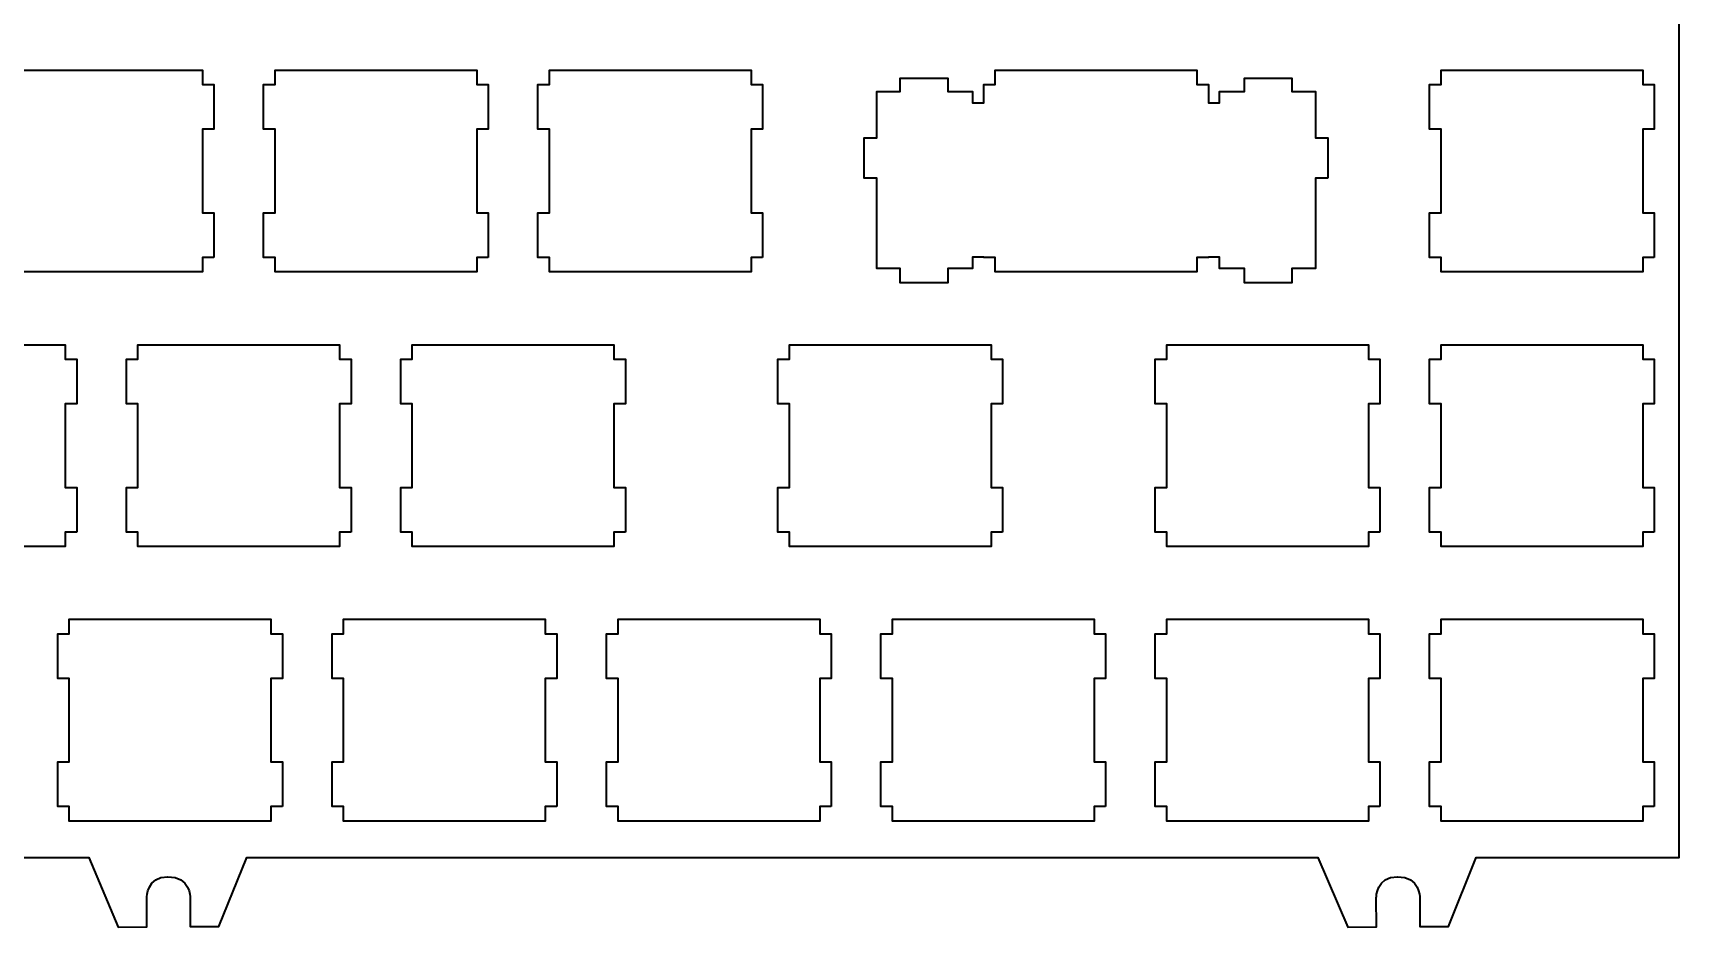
# Model space of a CAD drawing. Header units: inches. Extents: x 14.6 to 45.9, y 4.3 to 9.5.
# Drawn here: x 41.41 to 45.91, y 4.601 to 7.043 of the extents above; entities that cross this region are included whole.
import ezdxf

# ---------------------------------------------------------------- set-up
doc = ezdxf.new("R2010")
doc.units = ezdxf.units.IN
doc.header["$MEASUREMENT"] = 0
doc.layers.add('Layer 1', color=7, linetype='Continuous')

msp = doc.modelspace()

# ---------------------------------------------------------------- linework, layer by layer
at = {"layer": 'Layer 1', "lineweight": 35}
for points, knots in [([(34.4654, 4.7911), (34.4654, 4.7911), (33.9097, 4.7911), (33.9097, 4.7911), (33.9097, 4.7911), (33.9097, 9.2911), (33.9097, 9.2911), (33.9097, 9.2911), (34.4647, 9.2911), (34.4647, 9.2911), (34.4647, 9.2911), (34.5457, 9.4861), (34.5457, 9.4861), (34.5457, 9.4861), (34.6239, 9.4852), (34.6239, 9.4852), (34.6239, 9.4852), (34.6237, 9.4055), (34.6237, 9.4055), (34.6237, 9.4055), (34.6237, 9.3486), (34.6815, 9.3484), (34.7429, 9.3483), (34.7426, 9.4052), (34.7426, 9.4052), (34.7426, 9.4052), (34.7425, 9.4848), (34.7425, 9.4848), (34.7425, 9.4848), (34.8209, 9.4848), (34.8209, 9.4848), (34.8209, 9.4848), (34.8983, 9.2911), (34.8983, 9.2911), (34.8983, 9.2911), (37.8119, 9.2911), (37.8119, 9.2911), (37.8119, 9.2911), (37.8929, 9.4861), (37.8929, 9.4861), (37.8929, 9.4861), (37.9711, 9.4852), (37.9711, 9.4852), (37.9711, 9.4852), (37.9709, 9.4055), (37.9709, 9.4055), (37.9709, 9.4055), (37.9709, 9.3486), (38.0287, 9.3484), (38.0901, 9.3483), (38.0898, 9.4052), (38.0898, 9.4052), (38.0898, 9.4052), (38.0897, 9.4848), (38.0897, 9.4848), (38.0897, 9.4848), (38.1682, 9.4848), (38.1682, 9.4848), (38.1682, 9.4848), (38.2452, 9.2911), (38.2452, 9.2911), (38.2452, 9.2911), (41.562, 9.2911), (41.562, 9.2911), (41.562, 9.2911), (41.6429, 9.4861), (41.6429, 9.4861), (41.6429, 9.4861), (41.7211, 9.4852), (41.7211, 9.4852), (41.7211, 9.4852), (41.7209, 9.4055), (41.7209, 9.4055), (41.7209, 9.4055), (41.7209, 9.3486), (41.7787, 9.3484), (41.8401, 9.3483), (41.8398, 9.4052), (41.8398, 9.4052), (41.8398, 9.4052), (41.8397, 9.4848), (41.8397, 9.4848), (41.8397, 9.4848), (41.9182, 9.4848), (41.9182, 9.4848), (41.9182, 9.4848), (41.995, 9.2911), (41.995, 9.2911), (41.995, 9.2911), (44.923, 9.2911), (44.923, 9.2911), (44.923, 9.2911), (45.004, 9.4861), (45.004, 9.4861), (45.004, 9.4861), (45.0822, 9.4852), (45.0822, 9.4852), (45.0822, 9.4852), (45.082, 9.4055), (45.082, 9.4055), (45.082, 9.4055), (45.082, 9.3486), (45.1398, 9.3484), (45.2012, 9.3483), (45.2009, 9.4052), (45.2009, 9.4052), (45.2009, 9.4052), (45.2008, 9.4848), (45.2008, 9.4848), (45.2008, 9.4848), (45.2793, 9.4848), (45.2793, 9.4848), (45.2793, 9.4848), (45.3568, 9.2911), (45.3568, 9.2911), (45.3568, 9.2911), (45.9097, 9.2911), (45.9097, 9.2911), (45.9097, 9.2911), (45.9097, 4.7911), (45.9097, 4.7911), (45.9097, 4.7911), (45.3551, 4.7911), (45.3551, 4.7911), (45.3551, 4.7911), (45.2793, 4.602), (45.2793, 4.602), (45.2793, 4.602), (45.2008, 4.602), (45.2008, 4.602), (45.2008, 4.602), (45.2009, 4.6816), (45.2009, 4.6816), (45.2009, 4.6816), (45.2012, 4.7386), (45.1398, 4.7384), (45.082, 4.7383), (45.082, 4.6813), (45.082, 4.6813), (45.082, 4.6813), (45.0822, 4.6016), (45.0822, 4.6016), (45.0822, 4.6016), (45.004, 4.6008), (45.004, 4.6008), (45.004, 4.6008), (44.9226, 4.7911), (44.9226, 4.7911), (44.9226, 4.7911), (41.9948, 4.7911), (41.9948, 4.7911), (41.9948, 4.7911), (41.9182, 4.602), (41.9182, 4.602), (41.9182, 4.602), (41.8397, 4.602), (41.8397, 4.602), (41.8397, 4.602), (41.8398, 4.6816), (41.8398, 4.6816), (41.8398, 4.6816), (41.8401, 4.7386), (41.7787, 4.7384), (41.7209, 4.7383), (41.7209, 4.6813), (41.7209, 4.6813), (41.7209, 4.6813), (41.7211, 4.6016), (41.7211, 4.6016), (41.7211, 4.6016), (41.6429, 4.6008), (41.6429, 4.6008), (41.6429, 4.6008), (41.5622, 4.7911), (41.5622, 4.7911), (41.5622, 4.7911), (38.2462, 4.7911), (38.2462, 4.7911), (38.2462, 4.7911), (38.1682, 4.602), (38.1682, 4.602), (38.1682, 4.602), (38.0897, 4.602), (38.0897, 4.602), (38.0897, 4.602), (38.0898, 4.6816), (38.0898, 4.6816), (38.0898, 4.6816), (38.0901, 4.7386), (38.0287, 4.7384), (37.9709, 4.7383), (37.9709, 4.6813), (37.9709, 4.6813), (37.9709, 4.6813), (37.9711, 4.6016), (37.9711, 4.6016), (37.9711, 4.6016), (37.8929, 4.6008), (37.8929, 4.6008), (37.8929, 4.6008), (37.812, 4.7911), (37.812, 4.7911), (37.812, 4.7911), (34.8969, 4.7911), (34.8969, 4.7911), (34.8969, 4.7911), (34.8209, 4.602), (34.8209, 4.602), (34.8209, 4.602), (34.7425, 4.602), (34.7425, 4.602), (34.7425, 4.602), (34.7426, 4.6816), (34.7426, 4.6816), (34.7426, 4.6816), (34.7429, 4.7386), (34.6815, 4.7384), (34.6237, 4.7383), (34.6237, 4.6813), (34.6237, 4.6813), (34.6237, 4.6813), (34.6239, 4.6016), (34.6239, 4.6016), (34.6239, 4.6016), (34.5457, 4.6008), (34.5457, 4.6008), (34.5457, 4.6008), (34.4654, 4.7911), (34.4654, 4.7911)], [0, 0, 0, 0, 0.013158, 0.013158, 0.013158, 0.026316, 0.026316, 0.026316, 0.039474, 0.039474, 0.039474, 0.052632, 0.052632, 0.052632, 0.065789, 0.065789, 0.065789, 0.078947, 0.078947, 0.078947, 0.092105, 0.092105, 0.092105, 0.105263, 0.105263, 0.105263, 0.118421, 0.118421, 0.118421, 0.131579, 0.131579, 0.131579, 0.144737, 0.144737, 0.144737, 0.157895, 0.157895, 0.157895, 0.171053, 0.171053, 0.171053, 0.184211, 0.184211, 0.184211, 0.197368, 0.197368, 0.197368, 0.210526, 0.210526, 0.210526, 0.223684, 0.223684, 0.223684, 0.236842, 0.236842, 0.236842, 0.25, 0.25, 0.25, 0.263158, 0.263158, 0.263158, 0.276316, 0.276316, 0.276316, 0.289474, 0.289474, 0.289474, 0.302632, 0.302632, 0.302632, 0.315789, 0.315789, 0.315789, 0.328947, 0.328947, 0.328947, 0.342105, 0.342105, 0.342105, 0.355263, 0.355263, 0.355263, 0.368421, 0.368421, 0.368421, 0.381579, 0.381579, 0.381579, 0.394737, 0.394737, 0.394737, 0.407895, 0.407895, 0.407895, 0.421053, 0.421053, 0.421053, 0.434211, 0.434211, 0.434211, 0.447368, 0.447368, 0.447368, 0.460526, 0.460526, 0.460526, 0.473684, 0.473684, 0.473684, 0.486842, 0.486842, 0.486842, 0.5, 0.5, 0.5, 0.513158, 0.513158, 0.513158, 0.526316, 0.526316, 0.526316, 0.539474, 0.539474, 0.539474, 0.552632, 0.552632, 0.552632, 0.565789, 0.565789, 0.565789, 0.578947, 0.578947, 0.578947, 0.592105, 0.592105, 0.592105, 0.605263, 0.605263, 0.605263, 0.618421, 0.618421, 0.618421, 0.631579, 0.631579, 0.631579, 0.644737, 0.644737, 0.644737, 0.657895, 0.657895, 0.657895, 0.671053, 0.671053, 0.671053, 0.684211, 0.684211, 0.684211, 0.697368, 0.697368, 0.697368, 0.710526, 0.710526, 0.710526, 0.723684, 0.723684, 0.723684, 0.736842, 0.736842, 0.736842, 0.75, 0.75, 0.75, 0.763158, 0.763158, 0.763158, 0.776316, 0.776316, 0.776316, 0.789474, 0.789474, 0.789474, 0.802632, 0.802632, 0.802632, 0.815789, 0.815789, 0.815789, 0.828947, 0.828947, 0.828947, 0.842105, 0.842105, 0.842105, 0.855263, 0.855263, 0.855263, 0.868421, 0.868421, 0.868421, 0.881579, 0.881579, 0.881579, 0.894737, 0.894737, 0.894737, 0.907895, 0.907895, 0.907895, 0.921053, 0.921053, 0.921053, 0.934211, 0.934211, 0.934211, 0.947368, 0.947368, 0.947368, 0.960526, 0.960526, 0.960526, 0.973684, 0.973684, 0.973684, 0.986842, 0.986842, 0.986842, 1, 1, 1, 1]), ([(41.9043, 6.4298), (41.9043, 6.4298), (41.9043, 6.5519), (41.9043, 6.5519), (41.9043, 6.5519), (41.8729, 6.5519), (41.8729, 6.5519), (41.8729, 6.5519), (41.8729, 6.7802), (41.8729, 6.7802), (41.8729, 6.7802), (41.9043, 6.7802), (41.9043, 6.7802), (41.9043, 6.7802), (41.9043, 6.9022), (41.9043, 6.9022), (41.9043, 6.9022), (41.8729, 6.9022), (41.8729, 6.9022), (41.8729, 6.9022), (41.8729, 6.9416), (41.8729, 6.9416), (41.8729, 6.9416), (41.3216, 6.9416), (41.3216, 6.9416), (41.3216, 6.9416), (41.3216, 6.9022), (41.3216, 6.9022), (41.3216, 6.9022), (41.2901, 6.9022), (41.2901, 6.9022), (41.2901, 6.9022), (41.2901, 6.7802), (41.2901, 6.7802), (41.2901, 6.7802), (41.3216, 6.7802), (41.3216, 6.7802), (41.3216, 6.7802), (41.3216, 6.5519), (41.3216, 6.5519), (41.3216, 6.5519), (41.2901, 6.5519), (41.2901, 6.5519), (41.2901, 6.5519), (41.2901, 6.4298), (41.2901, 6.4298), (41.2901, 6.4298), (41.3216, 6.4298), (41.3216, 6.4298), (41.3216, 6.4298), (41.3216, 6.3904), (41.3216, 6.3904), (41.3216, 6.3904), (41.8729, 6.3904), (41.8729, 6.3904), (41.8729, 6.3904), (41.8729, 6.4298), (41.8729, 6.4298), (41.8729, 6.4298), (41.9043, 6.4298), (41.9043, 6.4298)], [0, 0, 0, 0, 0.05, 0.05, 0.05, 0.1, 0.1, 0.1, 0.15, 0.15, 0.15, 0.2, 0.2, 0.2, 0.25, 0.25, 0.25, 0.3, 0.3, 0.3, 0.35, 0.35, 0.35, 0.4, 0.4, 0.4, 0.45, 0.45, 0.45, 0.5, 0.5, 0.5, 0.55, 0.55, 0.55, 0.6, 0.6, 0.6, 0.65, 0.65, 0.65, 0.7, 0.7, 0.7, 0.75, 0.75, 0.75, 0.8, 0.8, 0.8, 0.85, 0.85, 0.85, 0.9, 0.9, 0.9, 0.95, 0.95, 0.95, 1, 1, 1, 1]), ([(42.6543, 6.4298), (42.6543, 6.4298), (42.6543, 6.5519), (42.6543, 6.5519), (42.6543, 6.5519), (42.6229, 6.5519), (42.6229, 6.5519), (42.6229, 6.5519), (42.6229, 6.7802), (42.6229, 6.7802), (42.6229, 6.7802), (42.6543, 6.7802), (42.6543, 6.7802), (42.6543, 6.7802), (42.6543, 6.9022), (42.6543, 6.9022), (42.6543, 6.9022), (42.6229, 6.9022), (42.6229, 6.9022), (42.6229, 6.9022), (42.6229, 6.9416), (42.6229, 6.9416), (42.6229, 6.9416), (42.0716, 6.9416), (42.0716, 6.9416), (42.0716, 6.9416), (42.0716, 6.9022), (42.0716, 6.9022), (42.0716, 6.9022), (42.0401, 6.9022), (42.0401, 6.9022), (42.0401, 6.9022), (42.0401, 6.7802), (42.0401, 6.7802), (42.0401, 6.7802), (42.0716, 6.7802), (42.0716, 6.7802), (42.0716, 6.7802), (42.0716, 6.5519), (42.0716, 6.5519), (42.0716, 6.5519), (42.0401, 6.5519), (42.0401, 6.5519), (42.0401, 6.5519), (42.0401, 6.4298), (42.0401, 6.4298), (42.0401, 6.4298), (42.0716, 6.4298), (42.0716, 6.4298), (42.0716, 6.4298), (42.0716, 6.3904), (42.0716, 6.3904), (42.0716, 6.3904), (42.6229, 6.3904), (42.6229, 6.3904), (42.6229, 6.3904), (42.6229, 6.4298), (42.6229, 6.4298), (42.6229, 6.4298), (42.6543, 6.4298), (42.6543, 6.4298)], [0, 0, 0, 0, 0.05, 0.05, 0.05, 0.1, 0.1, 0.1, 0.15, 0.15, 0.15, 0.2, 0.2, 0.2, 0.25, 0.25, 0.25, 0.3, 0.3, 0.3, 0.35, 0.35, 0.35, 0.4, 0.4, 0.4, 0.45, 0.45, 0.45, 0.5, 0.5, 0.5, 0.55, 0.55, 0.55, 0.6, 0.6, 0.6, 0.65, 0.65, 0.65, 0.7, 0.7, 0.7, 0.75, 0.75, 0.75, 0.8, 0.8, 0.8, 0.85, 0.85, 0.85, 0.9, 0.9, 0.9, 0.95, 0.95, 0.95, 1, 1, 1, 1]), ([(43.4043, 6.4298), (43.4043, 6.4298), (43.4043, 6.5519), (43.4043, 6.5519), (43.4043, 6.5519), (43.3729, 6.5519), (43.3729, 6.5519), (43.3729, 6.5519), (43.3729, 6.7802), (43.3729, 6.7802), (43.3729, 6.7802), (43.4043, 6.7802), (43.4043, 6.7802), (43.4043, 6.7802), (43.4043, 6.9022), (43.4043, 6.9022), (43.4043, 6.9022), (43.3729, 6.9022), (43.3729, 6.9022), (43.3729, 6.9022), (43.3729, 6.9416), (43.3729, 6.9416), (43.3729, 6.9416), (42.8216, 6.9416), (42.8216, 6.9416), (42.8216, 6.9416), (42.8216, 6.9022), (42.8216, 6.9022), (42.8216, 6.9022), (42.7901, 6.9022), (42.7901, 6.9022), (42.7901, 6.9022), (42.7901, 6.7802), (42.7901, 6.7802), (42.7901, 6.7802), (42.8216, 6.7802), (42.8216, 6.7802), (42.8216, 6.7802), (42.8216, 6.5519), (42.8216, 6.5519), (42.8216, 6.5519), (42.7901, 6.5519), (42.7901, 6.5519), (42.7901, 6.5519), (42.7901, 6.4298), (42.7901, 6.4298), (42.7901, 6.4298), (42.8216, 6.4298), (42.8216, 6.4298), (42.8216, 6.4298), (42.8216, 6.3904), (42.8216, 6.3904), (42.8216, 6.3904), (43.3729, 6.3904), (43.3729, 6.3904), (43.3729, 6.3904), (43.3729, 6.4298), (43.3729, 6.4298), (43.3729, 6.4298), (43.4043, 6.4298), (43.4043, 6.4298)], [0, 0, 0, 0, 0.05, 0.05, 0.05, 0.1, 0.1, 0.1, 0.15, 0.15, 0.15, 0.2, 0.2, 0.2, 0.25, 0.25, 0.25, 0.3, 0.3, 0.3, 0.35, 0.35, 0.35, 0.4, 0.4, 0.4, 0.45, 0.45, 0.45, 0.5, 0.5, 0.5, 0.55, 0.55, 0.55, 0.6, 0.6, 0.6, 0.65, 0.65, 0.65, 0.7, 0.7, 0.7, 0.75, 0.75, 0.75, 0.8, 0.8, 0.8, 0.85, 0.85, 0.85, 0.9, 0.9, 0.9, 0.95, 0.95, 0.95, 1, 1, 1, 1]), ([(44.9498, 6.6463), (44.9498, 6.6463), (44.9498, 6.7566), (44.9498, 6.7566), (44.9498, 6.7566), (44.9154, 6.7566), (44.9154, 6.7566), (44.9154, 6.7566), (44.9154, 6.8837), (44.9154, 6.8837), (44.9154, 6.8837), (44.8515, 6.8837), (44.8515, 6.8837), (44.8515, 6.8837), (44.8515, 6.92), (44.8515, 6.92), (44.8515, 6.92), (44.7215, 6.92), (44.7215, 6.92), (44.7215, 6.92), (44.7215, 6.8837), (44.7215, 6.8837), (44.7215, 6.8837), (44.6536, 6.8837), (44.6536, 6.8837), (44.6536, 6.8837), (44.6536, 6.8522), (44.6536, 6.8522), (44.6536, 6.8522), (44.623, 6.8522), (44.623, 6.8522), (44.623, 6.8522), (44.623, 6.9022), (44.623, 6.9022), (44.623, 6.9022), (44.5916, 6.9022), (44.5916, 6.9022), (44.5916, 6.9022), (44.5916, 6.9416), (44.5916, 6.9416), (44.5916, 6.9416), (44.0404, 6.9416), (44.0404, 6.9416), (44.0404, 6.9416), (44.0404, 6.9022), (44.0404, 6.9022), (44.0404, 6.9022), (44.0088, 6.9022), (44.0088, 6.9022), (44.0088, 6.9022), (44.0088, 6.8522), (44.0088, 6.8522), (44.0088, 6.8522), (43.9784, 6.8522), (43.9784, 6.8522), (43.9784, 6.8522), (43.9784, 6.8837), (43.9784, 6.8837), (43.9784, 6.8837), (43.9105, 6.8837), (43.9105, 6.8837), (43.9105, 6.8837), (43.9105, 6.92), (43.9105, 6.92), (43.9105, 6.92), (43.7805, 6.92), (43.7805, 6.92), (43.7805, 6.92), (43.7805, 6.8837), (43.7805, 6.8837), (43.7805, 6.8837), (43.7166, 6.8837), (43.7166, 6.8837), (43.7166, 6.8837), (43.7166, 6.7566), (43.7166, 6.7566), (43.7166, 6.7566), (43.6822, 6.7566), (43.6822, 6.7566), (43.6822, 6.7566), (43.6822, 6.6463), (43.6822, 6.6463), (43.6822, 6.6463), (43.7166, 6.6463), (43.7166, 6.6463), (43.7166, 6.6463), (43.7166, 6.3995), (43.7166, 6.3995), (43.7166, 6.3995), (43.7805, 6.3995), (43.7805, 6.3995), (43.7805, 6.3995), (43.7805, 6.3609), (43.7805, 6.3609), (43.7805, 6.3609), (43.9105, 6.3609), (43.9105, 6.3609), (43.9105, 6.3609), (43.9105, 6.3995), (43.9105, 6.3995), (43.9105, 6.3995), (43.9784, 6.3995), (43.9784, 6.3995), (43.9784, 6.3995), (43.9784, 6.4309), (43.9784, 6.4309), (43.9784, 6.4309), (44.0088, 6.4309), (44.0088, 6.4309), (44.0088, 6.4309), (44.0088, 6.4298), (44.0088, 6.4298), (44.0088, 6.4298), (44.0404, 6.4298), (44.0404, 6.4298), (44.0404, 6.4298), (44.0404, 6.3904), (44.0404, 6.3904), (44.0404, 6.3904), (44.5916, 6.3904), (44.5916, 6.3904), (44.5916, 6.3904), (44.5916, 6.4298), (44.5916, 6.4298), (44.5916, 6.4298), (44.623, 6.4298), (44.623, 6.4298), (44.623, 6.4298), (44.623, 6.4309), (44.623, 6.4309), (44.623, 6.4309), (44.6536, 6.4309), (44.6536, 6.4309), (44.6536, 6.4309), (44.6536, 6.3995), (44.6536, 6.3995), (44.6536, 6.3995), (44.7215, 6.3995), (44.7215, 6.3995), (44.7215, 6.3995), (44.7215, 6.3609), (44.7215, 6.3609), (44.7215, 6.3609), (44.8515, 6.3609), (44.8515, 6.3609), (44.8515, 6.3609), (44.8515, 6.3995), (44.8515, 6.3995), (44.8515, 6.3995), (44.9154, 6.3995), (44.9154, 6.3995), (44.9154, 6.3995), (44.9154, 6.6463), (44.9154, 6.6463), (44.9154, 6.6463), (44.9498, 6.6463), (44.9498, 6.6463)], [0, 0, 0, 0, 0.019231, 0.019231, 0.019231, 0.038462, 0.038462, 0.038462, 0.057692, 0.057692, 0.057692, 0.076923, 0.076923, 0.076923, 0.096154, 0.096154, 0.096154, 0.115385, 0.115385, 0.115385, 0.134615, 0.134615, 0.134615, 0.153846, 0.153846, 0.153846, 0.173077, 0.173077, 0.173077, 0.192308, 0.192308, 0.192308, 0.211538, 0.211538, 0.211538, 0.230769, 0.230769, 0.230769, 0.25, 0.25, 0.25, 0.269231, 0.269231, 0.269231, 0.288462, 0.288462, 0.288462, 0.307692, 0.307692, 0.307692, 0.326923, 0.326923, 0.326923, 0.346154, 0.346154, 0.346154, 0.365385, 0.365385, 0.365385, 0.384615, 0.384615, 0.384615, 0.403846, 0.403846, 0.403846, 0.423077, 0.423077, 0.423077, 0.442308, 0.442308, 0.442308, 0.461538, 0.461538, 0.461538, 0.480769, 0.480769, 0.480769, 0.5, 0.5, 0.5, 0.519231, 0.519231, 0.519231, 0.538462, 0.538462, 0.538462, 0.557692, 0.557692, 0.557692, 0.576923, 0.576923, 0.576923, 0.596154, 0.596154, 0.596154, 0.615385, 0.615385, 0.615385, 0.634615, 0.634615, 0.634615, 0.653846, 0.653846, 0.653846, 0.673077, 0.673077, 0.673077, 0.692308, 0.692308, 0.692308, 0.711538, 0.711538, 0.711538, 0.730769, 0.730769, 0.730769, 0.75, 0.75, 0.75, 0.769231, 0.769231, 0.769231, 0.788462, 0.788462, 0.788462, 0.807692, 0.807692, 0.807692, 0.826923, 0.826923, 0.826923, 0.846154, 0.846154, 0.846154, 0.865385, 0.865385, 0.865385, 0.884615, 0.884615, 0.884615, 0.903846, 0.903846, 0.903846, 0.923077, 0.923077, 0.923077, 0.942308, 0.942308, 0.942308, 0.961538, 0.961538, 0.961538, 0.980769, 0.980769, 0.980769, 1, 1, 1, 1]), ([(45.8418, 6.4298), (45.8418, 6.4298), (45.8418, 6.5519), (45.8418, 6.5519), (45.8418, 6.5519), (45.8104, 6.5519), (45.8104, 6.5519), (45.8104, 6.5519), (45.8104, 6.7802), (45.8104, 6.7802), (45.8104, 6.7802), (45.8418, 6.7802), (45.8418, 6.7802), (45.8418, 6.7802), (45.8418, 6.9022), (45.8418, 6.9022), (45.8418, 6.9022), (45.8104, 6.9022), (45.8104, 6.9022), (45.8104, 6.9022), (45.8104, 6.9416), (45.8104, 6.9416), (45.8104, 6.9416), (45.2591, 6.9416), (45.2591, 6.9416), (45.2591, 6.9416), (45.2591, 6.9022), (45.2591, 6.9022), (45.2591, 6.9022), (45.2276, 6.9022), (45.2276, 6.9022), (45.2276, 6.9022), (45.2276, 6.7802), (45.2276, 6.7802), (45.2276, 6.7802), (45.2591, 6.7802), (45.2591, 6.7802), (45.2591, 6.7802), (45.2591, 6.5519), (45.2591, 6.5519), (45.2591, 6.5519), (45.2276, 6.5519), (45.2276, 6.5519), (45.2276, 6.5519), (45.2276, 6.4298), (45.2276, 6.4298), (45.2276, 6.4298), (45.2591, 6.4298), (45.2591, 6.4298), (45.2591, 6.4298), (45.2591, 6.3904), (45.2591, 6.3904), (45.2591, 6.3904), (45.8104, 6.3904), (45.8104, 6.3904), (45.8104, 6.3904), (45.8104, 6.4298), (45.8104, 6.4298), (45.8104, 6.4298), (45.8418, 6.4298), (45.8418, 6.4298)], [0, 0, 0, 0, 0.05, 0.05, 0.05, 0.1, 0.1, 0.1, 0.15, 0.15, 0.15, 0.2, 0.2, 0.2, 0.25, 0.25, 0.25, 0.3, 0.3, 0.3, 0.35, 0.35, 0.35, 0.4, 0.4, 0.4, 0.45, 0.45, 0.45, 0.5, 0.5, 0.5, 0.55, 0.55, 0.55, 0.6, 0.6, 0.6, 0.65, 0.65, 0.65, 0.7, 0.7, 0.7, 0.75, 0.75, 0.75, 0.8, 0.8, 0.8, 0.85, 0.85, 0.85, 0.9, 0.9, 0.9, 0.95, 0.95, 0.95, 1, 1, 1, 1]), ([(41.5293, 5.6798), (41.5293, 5.6798), (41.5293, 5.8019), (41.5293, 5.8019), (41.5293, 5.8019), (41.4979, 5.8019), (41.4979, 5.8019), (41.4979, 5.8019), (41.4979, 6.0302), (41.4979, 6.0302), (41.4979, 6.0302), (41.5293, 6.0302), (41.5293, 6.0302), (41.5293, 6.0302), (41.5293, 6.1522), (41.5293, 6.1522), (41.5293, 6.1522), (41.4979, 6.1522), (41.4979, 6.1522), (41.4979, 6.1522), (41.4979, 6.1916), (41.4979, 6.1916), (41.4979, 6.1916), (40.9466, 6.1916), (40.9466, 6.1916), (40.9466, 6.1916), (40.9466, 6.1522), (40.9466, 6.1522), (40.9466, 6.1522), (40.9151, 6.1522), (40.9151, 6.1522), (40.9151, 6.1522), (40.9151, 6.0302), (40.9151, 6.0302), (40.9151, 6.0302), (40.9466, 6.0302), (40.9466, 6.0302), (40.9466, 6.0302), (40.9466, 5.8019), (40.9466, 5.8019), (40.9466, 5.8019), (40.9151, 5.8019), (40.9151, 5.8019), (40.9151, 5.8019), (40.9151, 5.6798), (40.9151, 5.6798), (40.9151, 5.6798), (40.9466, 5.6798), (40.9466, 5.6798), (40.9466, 5.6798), (40.9466, 5.6404), (40.9466, 5.6404), (40.9466, 5.6404), (41.4979, 5.6404), (41.4979, 5.6404), (41.4979, 5.6404), (41.4979, 5.6798), (41.4979, 5.6798), (41.4979, 5.6798), (41.5293, 5.6798), (41.5293, 5.6798)], [0, 0, 0, 0, 0.05, 0.05, 0.05, 0.1, 0.1, 0.1, 0.15, 0.15, 0.15, 0.2, 0.2, 0.2, 0.25, 0.25, 0.25, 0.3, 0.3, 0.3, 0.35, 0.35, 0.35, 0.4, 0.4, 0.4, 0.45, 0.45, 0.45, 0.5, 0.5, 0.5, 0.55, 0.55, 0.55, 0.6, 0.6, 0.6, 0.65, 0.65, 0.65, 0.7, 0.7, 0.7, 0.75, 0.75, 0.75, 0.8, 0.8, 0.8, 0.85, 0.85, 0.85, 0.9, 0.9, 0.9, 0.95, 0.95, 0.95, 1, 1, 1, 1]), ([(42.2793, 5.6798), (42.2793, 5.6798), (42.2793, 5.8019), (42.2793, 5.8019), (42.2793, 5.8019), (42.2479, 5.8019), (42.2479, 5.8019), (42.2479, 5.8019), (42.2479, 6.0302), (42.2479, 6.0302), (42.2479, 6.0302), (42.2793, 6.0302), (42.2793, 6.0302), (42.2793, 6.0302), (42.2793, 6.1522), (42.2793, 6.1522), (42.2793, 6.1522), (42.2479, 6.1522), (42.2479, 6.1522), (42.2479, 6.1522), (42.2479, 6.1916), (42.2479, 6.1916), (42.2479, 6.1916), (41.6966, 6.1916), (41.6966, 6.1916), (41.6966, 6.1916), (41.6966, 6.1522), (41.6966, 6.1522), (41.6966, 6.1522), (41.6651, 6.1522), (41.6651, 6.1522), (41.6651, 6.1522), (41.6651, 6.0302), (41.6651, 6.0302), (41.6651, 6.0302), (41.6966, 6.0302), (41.6966, 6.0302), (41.6966, 6.0302), (41.6966, 5.8019), (41.6966, 5.8019), (41.6966, 5.8019), (41.6651, 5.8019), (41.6651, 5.8019), (41.6651, 5.8019), (41.6651, 5.6798), (41.6651, 5.6798), (41.6651, 5.6798), (41.6966, 5.6798), (41.6966, 5.6798), (41.6966, 5.6798), (41.6966, 5.6404), (41.6966, 5.6404), (41.6966, 5.6404), (42.2479, 5.6404), (42.2479, 5.6404), (42.2479, 5.6404), (42.2479, 5.6798), (42.2479, 5.6798), (42.2479, 5.6798), (42.2793, 5.6798), (42.2793, 5.6798)], [0, 0, 0, 0, 0.05, 0.05, 0.05, 0.1, 0.1, 0.1, 0.15, 0.15, 0.15, 0.2, 0.2, 0.2, 0.25, 0.25, 0.25, 0.3, 0.3, 0.3, 0.35, 0.35, 0.35, 0.4, 0.4, 0.4, 0.45, 0.45, 0.45, 0.5, 0.5, 0.5, 0.55, 0.55, 0.55, 0.6, 0.6, 0.6, 0.65, 0.65, 0.65, 0.7, 0.7, 0.7, 0.75, 0.75, 0.75, 0.8, 0.8, 0.8, 0.85, 0.85, 0.85, 0.9, 0.9, 0.9, 0.95, 0.95, 0.95, 1, 1, 1, 1]), ([(43.0293, 5.6798), (43.0293, 5.6798), (43.0293, 5.8019), (43.0293, 5.8019), (43.0293, 5.8019), (42.9979, 5.8019), (42.9979, 5.8019), (42.9979, 5.8019), (42.9979, 6.0302), (42.9979, 6.0302), (42.9979, 6.0302), (43.0293, 6.0302), (43.0293, 6.0302), (43.0293, 6.0302), (43.0293, 6.1522), (43.0293, 6.1522), (43.0293, 6.1522), (42.9979, 6.1522), (42.9979, 6.1522), (42.9979, 6.1522), (42.9979, 6.1916), (42.9979, 6.1916), (42.9979, 6.1916), (42.4466, 6.1916), (42.4466, 6.1916), (42.4466, 6.1916), (42.4466, 6.1522), (42.4466, 6.1522), (42.4466, 6.1522), (42.4151, 6.1522), (42.4151, 6.1522), (42.4151, 6.1522), (42.4151, 6.0302), (42.4151, 6.0302), (42.4151, 6.0302), (42.4466, 6.0302), (42.4466, 6.0302), (42.4466, 6.0302), (42.4466, 5.8019), (42.4466, 5.8019), (42.4466, 5.8019), (42.4151, 5.8019), (42.4151, 5.8019), (42.4151, 5.8019), (42.4151, 5.6798), (42.4151, 5.6798), (42.4151, 5.6798), (42.4466, 5.6798), (42.4466, 5.6798), (42.4466, 5.6798), (42.4466, 5.6404), (42.4466, 5.6404), (42.4466, 5.6404), (42.9979, 5.6404), (42.9979, 5.6404), (42.9979, 5.6404), (42.9979, 5.6798), (42.9979, 5.6798), (42.9979, 5.6798), (43.0293, 5.6798), (43.0293, 5.6798)], [0, 0, 0, 0, 0.05, 0.05, 0.05, 0.1, 0.1, 0.1, 0.15, 0.15, 0.15, 0.2, 0.2, 0.2, 0.25, 0.25, 0.25, 0.3, 0.3, 0.3, 0.35, 0.35, 0.35, 0.4, 0.4, 0.4, 0.45, 0.45, 0.45, 0.5, 0.5, 0.5, 0.55, 0.55, 0.55, 0.6, 0.6, 0.6, 0.65, 0.65, 0.65, 0.7, 0.7, 0.7, 0.75, 0.75, 0.75, 0.8, 0.8, 0.8, 0.85, 0.85, 0.85, 0.9, 0.9, 0.9, 0.95, 0.95, 0.95, 1, 1, 1, 1]), ([(44.0605, 5.6798), (44.0605, 5.6798), (44.0605, 5.8019), (44.0605, 5.8019), (44.0605, 5.8019), (44.0291, 5.8019), (44.0291, 5.8019), (44.0291, 5.8019), (44.0291, 6.0302), (44.0291, 6.0302), (44.0291, 6.0302), (44.0605, 6.0302), (44.0605, 6.0302), (44.0605, 6.0302), (44.0605, 6.1522), (44.0605, 6.1522), (44.0605, 6.1522), (44.0291, 6.1522), (44.0291, 6.1522), (44.0291, 6.1522), (44.0291, 6.1916), (44.0291, 6.1916), (44.0291, 6.1916), (43.4779, 6.1916), (43.4779, 6.1916), (43.4779, 6.1916), (43.4779, 6.1522), (43.4779, 6.1522), (43.4779, 6.1522), (43.4463, 6.1522), (43.4463, 6.1522), (43.4463, 6.1522), (43.4463, 6.0302), (43.4463, 6.0302), (43.4463, 6.0302), (43.4779, 6.0302), (43.4779, 6.0302), (43.4779, 6.0302), (43.4779, 5.8019), (43.4779, 5.8019), (43.4779, 5.8019), (43.4463, 5.8019), (43.4463, 5.8019), (43.4463, 5.8019), (43.4463, 5.6798), (43.4463, 5.6798), (43.4463, 5.6798), (43.4779, 5.6798), (43.4779, 5.6798), (43.4779, 5.6798), (43.4779, 5.6404), (43.4779, 5.6404), (43.4779, 5.6404), (44.0291, 5.6404), (44.0291, 5.6404), (44.0291, 5.6404), (44.0291, 5.6798), (44.0291, 5.6798), (44.0291, 5.6798), (44.0605, 5.6798), (44.0605, 5.6798)], [0, 0, 0, 0, 0.05, 0.05, 0.05, 0.1, 0.1, 0.1, 0.15, 0.15, 0.15, 0.2, 0.2, 0.2, 0.25, 0.25, 0.25, 0.3, 0.3, 0.3, 0.35, 0.35, 0.35, 0.4, 0.4, 0.4, 0.45, 0.45, 0.45, 0.5, 0.5, 0.5, 0.55, 0.55, 0.55, 0.6, 0.6, 0.6, 0.65, 0.65, 0.65, 0.7, 0.7, 0.7, 0.75, 0.75, 0.75, 0.8, 0.8, 0.8, 0.85, 0.85, 0.85, 0.9, 0.9, 0.9, 0.95, 0.95, 0.95, 1, 1, 1, 1]), ([(45.0918, 5.6798), (45.0918, 5.6798), (45.0918, 5.8019), (45.0918, 5.8019), (45.0918, 5.8019), (45.0604, 5.8019), (45.0604, 5.8019), (45.0604, 5.8019), (45.0604, 6.0302), (45.0604, 6.0302), (45.0604, 6.0302), (45.0918, 6.0302), (45.0918, 6.0302), (45.0918, 6.0302), (45.0918, 6.1522), (45.0918, 6.1522), (45.0918, 6.1522), (45.0604, 6.1522), (45.0604, 6.1522), (45.0604, 6.1522), (45.0604, 6.1916), (45.0604, 6.1916), (45.0604, 6.1916), (44.5091, 6.1916), (44.5091, 6.1916), (44.5091, 6.1916), (44.5091, 6.1522), (44.5091, 6.1522), (44.5091, 6.1522), (44.4776, 6.1522), (44.4776, 6.1522), (44.4776, 6.1522), (44.4776, 6.0302), (44.4776, 6.0302), (44.4776, 6.0302), (44.5091, 6.0302), (44.5091, 6.0302), (44.5091, 6.0302), (44.5091, 5.8019), (44.5091, 5.8019), (44.5091, 5.8019), (44.4776, 5.8019), (44.4776, 5.8019), (44.4776, 5.8019), (44.4776, 5.6798), (44.4776, 5.6798), (44.4776, 5.6798), (44.5091, 5.6798), (44.5091, 5.6798), (44.5091, 5.6798), (44.5091, 5.6404), (44.5091, 5.6404), (44.5091, 5.6404), (45.0604, 5.6404), (45.0604, 5.6404), (45.0604, 5.6404), (45.0604, 5.6798), (45.0604, 5.6798), (45.0604, 5.6798), (45.0918, 5.6798), (45.0918, 5.6798)], [0, 0, 0, 0, 0.05, 0.05, 0.05, 0.1, 0.1, 0.1, 0.15, 0.15, 0.15, 0.2, 0.2, 0.2, 0.25, 0.25, 0.25, 0.3, 0.3, 0.3, 0.35, 0.35, 0.35, 0.4, 0.4, 0.4, 0.45, 0.45, 0.45, 0.5, 0.5, 0.5, 0.55, 0.55, 0.55, 0.6, 0.6, 0.6, 0.65, 0.65, 0.65, 0.7, 0.7, 0.7, 0.75, 0.75, 0.75, 0.8, 0.8, 0.8, 0.85, 0.85, 0.85, 0.9, 0.9, 0.9, 0.95, 0.95, 0.95, 1, 1, 1, 1]), ([(45.8418, 5.6798), (45.8418, 5.6798), (45.8418, 5.8019), (45.8418, 5.8019), (45.8418, 5.8019), (45.8104, 5.8019), (45.8104, 5.8019), (45.8104, 5.8019), (45.8104, 6.0302), (45.8104, 6.0302), (45.8104, 6.0302), (45.8418, 6.0302), (45.8418, 6.0302), (45.8418, 6.0302), (45.8418, 6.1522), (45.8418, 6.1522), (45.8418, 6.1522), (45.8104, 6.1522), (45.8104, 6.1522), (45.8104, 6.1522), (45.8104, 6.1916), (45.8104, 6.1916), (45.8104, 6.1916), (45.2591, 6.1916), (45.2591, 6.1916), (45.2591, 6.1916), (45.2591, 6.1522), (45.2591, 6.1522), (45.2591, 6.1522), (45.2276, 6.1522), (45.2276, 6.1522), (45.2276, 6.1522), (45.2276, 6.0302), (45.2276, 6.0302), (45.2276, 6.0302), (45.2591, 6.0302), (45.2591, 6.0302), (45.2591, 6.0302), (45.2591, 5.8019), (45.2591, 5.8019), (45.2591, 5.8019), (45.2276, 5.8019), (45.2276, 5.8019), (45.2276, 5.8019), (45.2276, 5.6798), (45.2276, 5.6798), (45.2276, 5.6798), (45.2591, 5.6798), (45.2591, 5.6798), (45.2591, 5.6798), (45.2591, 5.6404), (45.2591, 5.6404), (45.2591, 5.6404), (45.8104, 5.6404), (45.8104, 5.6404), (45.8104, 5.6404), (45.8104, 5.6798), (45.8104, 5.6798), (45.8104, 5.6798), (45.8418, 5.6798), (45.8418, 5.6798)], [0, 0, 0, 0, 0.05, 0.05, 0.05, 0.1, 0.1, 0.1, 0.15, 0.15, 0.15, 0.2, 0.2, 0.2, 0.25, 0.25, 0.25, 0.3, 0.3, 0.3, 0.35, 0.35, 0.35, 0.4, 0.4, 0.4, 0.45, 0.45, 0.45, 0.5, 0.5, 0.5, 0.55, 0.55, 0.55, 0.6, 0.6, 0.6, 0.65, 0.65, 0.65, 0.7, 0.7, 0.7, 0.75, 0.75, 0.75, 0.8, 0.8, 0.8, 0.85, 0.85, 0.85, 0.9, 0.9, 0.9, 0.95, 0.95, 0.95, 1, 1, 1, 1]), ([(42.0918, 4.9298), (42.0918, 4.9298), (42.0918, 5.0519), (42.0918, 5.0519), (42.0918, 5.0519), (42.0604, 5.0519), (42.0604, 5.0519), (42.0604, 5.0519), (42.0604, 5.2802), (42.0604, 5.2802), (42.0604, 5.2802), (42.0918, 5.2802), (42.0918, 5.2802), (42.0918, 5.2802), (42.0918, 5.4022), (42.0918, 5.4022), (42.0918, 5.4022), (42.0604, 5.4022), (42.0604, 5.4022), (42.0604, 5.4022), (42.0604, 5.4416), (42.0604, 5.4416), (42.0604, 5.4416), (41.5091, 5.4416), (41.5091, 5.4416), (41.5091, 5.4416), (41.5091, 5.4022), (41.5091, 5.4022), (41.5091, 5.4022), (41.4776, 5.4022), (41.4776, 5.4022), (41.4776, 5.4022), (41.4776, 5.2802), (41.4776, 5.2802), (41.4776, 5.2802), (41.5091, 5.2802), (41.5091, 5.2802), (41.5091, 5.2802), (41.5091, 5.0519), (41.5091, 5.0519), (41.5091, 5.0519), (41.4776, 5.0519), (41.4776, 5.0519), (41.4776, 5.0519), (41.4776, 4.9298), (41.4776, 4.9298), (41.4776, 4.9298), (41.5091, 4.9298), (41.5091, 4.9298), (41.5091, 4.9298), (41.5091, 4.8904), (41.5091, 4.8904), (41.5091, 4.8904), (42.0604, 4.8904), (42.0604, 4.8904), (42.0604, 4.8904), (42.0604, 4.9298), (42.0604, 4.9298), (42.0604, 4.9298), (42.0918, 4.9298), (42.0918, 4.9298)], [0, 0, 0, 0, 0.05, 0.05, 0.05, 0.1, 0.1, 0.1, 0.15, 0.15, 0.15, 0.2, 0.2, 0.2, 0.25, 0.25, 0.25, 0.3, 0.3, 0.3, 0.35, 0.35, 0.35, 0.4, 0.4, 0.4, 0.45, 0.45, 0.45, 0.5, 0.5, 0.5, 0.55, 0.55, 0.55, 0.6, 0.6, 0.6, 0.65, 0.65, 0.65, 0.7, 0.7, 0.7, 0.75, 0.75, 0.75, 0.8, 0.8, 0.8, 0.85, 0.85, 0.85, 0.9, 0.9, 0.9, 0.95, 0.95, 0.95, 1, 1, 1, 1]), ([(42.8418, 4.9298), (42.8418, 4.9298), (42.8418, 5.0519), (42.8418, 5.0519), (42.8418, 5.0519), (42.8104, 5.0519), (42.8104, 5.0519), (42.8104, 5.0519), (42.8104, 5.2802), (42.8104, 5.2802), (42.8104, 5.2802), (42.8418, 5.2802), (42.8418, 5.2802), (42.8418, 5.2802), (42.8418, 5.4022), (42.8418, 5.4022), (42.8418, 5.4022), (42.8104, 5.4022), (42.8104, 5.4022), (42.8104, 5.4022), (42.8104, 5.4416), (42.8104, 5.4416), (42.8104, 5.4416), (42.2591, 5.4416), (42.2591, 5.4416), (42.2591, 5.4416), (42.2591, 5.4022), (42.2591, 5.4022), (42.2591, 5.4022), (42.2276, 5.4022), (42.2276, 5.4022), (42.2276, 5.4022), (42.2276, 5.2802), (42.2276, 5.2802), (42.2276, 5.2802), (42.2591, 5.2802), (42.2591, 5.2802), (42.2591, 5.2802), (42.2591, 5.0519), (42.2591, 5.0519), (42.2591, 5.0519), (42.2276, 5.0519), (42.2276, 5.0519), (42.2276, 5.0519), (42.2276, 4.9298), (42.2276, 4.9298), (42.2276, 4.9298), (42.2591, 4.9298), (42.2591, 4.9298), (42.2591, 4.9298), (42.2591, 4.8904), (42.2591, 4.8904), (42.2591, 4.8904), (42.8104, 4.8904), (42.8104, 4.8904), (42.8104, 4.8904), (42.8104, 4.9298), (42.8104, 4.9298), (42.8104, 4.9298), (42.8418, 4.9298), (42.8418, 4.9298)], [0, 0, 0, 0, 0.05, 0.05, 0.05, 0.1, 0.1, 0.1, 0.15, 0.15, 0.15, 0.2, 0.2, 0.2, 0.25, 0.25, 0.25, 0.3, 0.3, 0.3, 0.35, 0.35, 0.35, 0.4, 0.4, 0.4, 0.45, 0.45, 0.45, 0.5, 0.5, 0.5, 0.55, 0.55, 0.55, 0.6, 0.6, 0.6, 0.65, 0.65, 0.65, 0.7, 0.7, 0.7, 0.75, 0.75, 0.75, 0.8, 0.8, 0.8, 0.85, 0.85, 0.85, 0.9, 0.9, 0.9, 0.95, 0.95, 0.95, 1, 1, 1, 1]), ([(43.5918, 4.9298), (43.5918, 4.9298), (43.5918, 5.0519), (43.5918, 5.0519), (43.5918, 5.0519), (43.5604, 5.0519), (43.5604, 5.0519), (43.5604, 5.0519), (43.5604, 5.2802), (43.5604, 5.2802), (43.5604, 5.2802), (43.5918, 5.2802), (43.5918, 5.2802), (43.5918, 5.2802), (43.5918, 5.4022), (43.5918, 5.4022), (43.5918, 5.4022), (43.5604, 5.4022), (43.5604, 5.4022), (43.5604, 5.4022), (43.5604, 5.4416), (43.5604, 5.4416), (43.5604, 5.4416), (43.0091, 5.4416), (43.0091, 5.4416), (43.0091, 5.4416), (43.0091, 5.4022), (43.0091, 5.4022), (43.0091, 5.4022), (42.9776, 5.4022), (42.9776, 5.4022), (42.9776, 5.4022), (42.9776, 5.2802), (42.9776, 5.2802), (42.9776, 5.2802), (43.0091, 5.2802), (43.0091, 5.2802), (43.0091, 5.2802), (43.0091, 5.0519), (43.0091, 5.0519), (43.0091, 5.0519), (42.9776, 5.0519), (42.9776, 5.0519), (42.9776, 5.0519), (42.9776, 4.9298), (42.9776, 4.9298), (42.9776, 4.9298), (43.0091, 4.9298), (43.0091, 4.9298), (43.0091, 4.9298), (43.0091, 4.8904), (43.0091, 4.8904), (43.0091, 4.8904), (43.5604, 4.8904), (43.5604, 4.8904), (43.5604, 4.8904), (43.5604, 4.9298), (43.5604, 4.9298), (43.5604, 4.9298), (43.5918, 4.9298), (43.5918, 4.9298)], [0, 0, 0, 0, 0.05, 0.05, 0.05, 0.1, 0.1, 0.1, 0.15, 0.15, 0.15, 0.2, 0.2, 0.2, 0.25, 0.25, 0.25, 0.3, 0.3, 0.3, 0.35, 0.35, 0.35, 0.4, 0.4, 0.4, 0.45, 0.45, 0.45, 0.5, 0.5, 0.5, 0.55, 0.55, 0.55, 0.6, 0.6, 0.6, 0.65, 0.65, 0.65, 0.7, 0.7, 0.7, 0.75, 0.75, 0.75, 0.8, 0.8, 0.8, 0.85, 0.85, 0.85, 0.9, 0.9, 0.9, 0.95, 0.95, 0.95, 1, 1, 1, 1]), ([(44.3418, 4.9298), (44.3418, 4.9298), (44.3418, 5.0519), (44.3418, 5.0519), (44.3418, 5.0519), (44.3104, 5.0519), (44.3104, 5.0519), (44.3104, 5.0519), (44.3104, 5.2802), (44.3104, 5.2802), (44.3104, 5.2802), (44.3418, 5.2802), (44.3418, 5.2802), (44.3418, 5.2802), (44.3418, 5.4022), (44.3418, 5.4022), (44.3418, 5.4022), (44.3104, 5.4022), (44.3104, 5.4022), (44.3104, 5.4022), (44.3104, 5.4416), (44.3104, 5.4416), (44.3104, 5.4416), (43.7591, 5.4416), (43.7591, 5.4416), (43.7591, 5.4416), (43.7591, 5.4022), (43.7591, 5.4022), (43.7591, 5.4022), (43.7276, 5.4022), (43.7276, 5.4022), (43.7276, 5.4022), (43.7276, 5.2802), (43.7276, 5.2802), (43.7276, 5.2802), (43.7591, 5.2802), (43.7591, 5.2802), (43.7591, 5.2802), (43.7591, 5.0519), (43.7591, 5.0519), (43.7591, 5.0519), (43.7276, 5.0519), (43.7276, 5.0519), (43.7276, 5.0519), (43.7276, 4.9298), (43.7276, 4.9298), (43.7276, 4.9298), (43.7591, 4.9298), (43.7591, 4.9298), (43.7591, 4.9298), (43.7591, 4.8904), (43.7591, 4.8904), (43.7591, 4.8904), (44.3104, 4.8904), (44.3104, 4.8904), (44.3104, 4.8904), (44.3104, 4.9298), (44.3104, 4.9298), (44.3104, 4.9298), (44.3418, 4.9298), (44.3418, 4.9298)], [0, 0, 0, 0, 0.05, 0.05, 0.05, 0.1, 0.1, 0.1, 0.15, 0.15, 0.15, 0.2, 0.2, 0.2, 0.25, 0.25, 0.25, 0.3, 0.3, 0.3, 0.35, 0.35, 0.35, 0.4, 0.4, 0.4, 0.45, 0.45, 0.45, 0.5, 0.5, 0.5, 0.55, 0.55, 0.55, 0.6, 0.6, 0.6, 0.65, 0.65, 0.65, 0.7, 0.7, 0.7, 0.75, 0.75, 0.75, 0.8, 0.8, 0.8, 0.85, 0.85, 0.85, 0.9, 0.9, 0.9, 0.95, 0.95, 0.95, 1, 1, 1, 1]), ([(45.0918, 4.9298), (45.0918, 4.9298), (45.0918, 5.0519), (45.0918, 5.0519), (45.0918, 5.0519), (45.0604, 5.0519), (45.0604, 5.0519), (45.0604, 5.0519), (45.0604, 5.2802), (45.0604, 5.2802), (45.0604, 5.2802), (45.0918, 5.2802), (45.0918, 5.2802), (45.0918, 5.2802), (45.0918, 5.4022), (45.0918, 5.4022), (45.0918, 5.4022), (45.0604, 5.4022), (45.0604, 5.4022), (45.0604, 5.4022), (45.0604, 5.4416), (45.0604, 5.4416), (45.0604, 5.4416), (44.5091, 5.4416), (44.5091, 5.4416), (44.5091, 5.4416), (44.5091, 5.4022), (44.5091, 5.4022), (44.5091, 5.4022), (44.4776, 5.4022), (44.4776, 5.4022), (44.4776, 5.4022), (44.4776, 5.2802), (44.4776, 5.2802), (44.4776, 5.2802), (44.5091, 5.2802), (44.5091, 5.2802), (44.5091, 5.2802), (44.5091, 5.0519), (44.5091, 5.0519), (44.5091, 5.0519), (44.4776, 5.0519), (44.4776, 5.0519), (44.4776, 5.0519), (44.4776, 4.9298), (44.4776, 4.9298), (44.4776, 4.9298), (44.5091, 4.9298), (44.5091, 4.9298), (44.5091, 4.9298), (44.5091, 4.8904), (44.5091, 4.8904), (44.5091, 4.8904), (45.0604, 4.8904), (45.0604, 4.8904), (45.0604, 4.8904), (45.0604, 4.9298), (45.0604, 4.9298), (45.0604, 4.9298), (45.0918, 4.9298), (45.0918, 4.9298)], [0, 0, 0, 0, 0.05, 0.05, 0.05, 0.1, 0.1, 0.1, 0.15, 0.15, 0.15, 0.2, 0.2, 0.2, 0.25, 0.25, 0.25, 0.3, 0.3, 0.3, 0.35, 0.35, 0.35, 0.4, 0.4, 0.4, 0.45, 0.45, 0.45, 0.5, 0.5, 0.5, 0.55, 0.55, 0.55, 0.6, 0.6, 0.6, 0.65, 0.65, 0.65, 0.7, 0.7, 0.7, 0.75, 0.75, 0.75, 0.8, 0.8, 0.8, 0.85, 0.85, 0.85, 0.9, 0.9, 0.9, 0.95, 0.95, 0.95, 1, 1, 1, 1]), ([(45.8418, 4.9298), (45.8418, 4.9298), (45.8418, 5.0519), (45.8418, 5.0519), (45.8418, 5.0519), (45.8104, 5.0519), (45.8104, 5.0519), (45.8104, 5.0519), (45.8104, 5.2802), (45.8104, 5.2802), (45.8104, 5.2802), (45.8418, 5.2802), (45.8418, 5.2802), (45.8418, 5.2802), (45.8418, 5.4022), (45.8418, 5.4022), (45.8418, 5.4022), (45.8104, 5.4022), (45.8104, 5.4022), (45.8104, 5.4022), (45.8104, 5.4416), (45.8104, 5.4416), (45.8104, 5.4416), (45.2591, 5.4416), (45.2591, 5.4416), (45.2591, 5.4416), (45.2591, 5.4022), (45.2591, 5.4022), (45.2591, 5.4022), (45.2276, 5.4022), (45.2276, 5.4022), (45.2276, 5.4022), (45.2276, 5.2802), (45.2276, 5.2802), (45.2276, 5.2802), (45.2591, 5.2802), (45.2591, 5.2802), (45.2591, 5.2802), (45.2591, 5.0519), (45.2591, 5.0519), (45.2591, 5.0519), (45.2276, 5.0519), (45.2276, 5.0519), (45.2276, 5.0519), (45.2276, 4.9298), (45.2276, 4.9298), (45.2276, 4.9298), (45.2591, 4.9298), (45.2591, 4.9298), (45.2591, 4.9298), (45.2591, 4.8904), (45.2591, 4.8904), (45.2591, 4.8904), (45.8104, 4.8904), (45.8104, 4.8904), (45.8104, 4.8904), (45.8104, 4.9298), (45.8104, 4.9298), (45.8104, 4.9298), (45.8418, 4.9298), (45.8418, 4.9298)], [0, 0, 0, 0, 0.05, 0.05, 0.05, 0.1, 0.1, 0.1, 0.15, 0.15, 0.15, 0.2, 0.2, 0.2, 0.25, 0.25, 0.25, 0.3, 0.3, 0.3, 0.35, 0.35, 0.35, 0.4, 0.4, 0.4, 0.45, 0.45, 0.45, 0.5, 0.5, 0.5, 0.55, 0.55, 0.55, 0.6, 0.6, 0.6, 0.65, 0.65, 0.65, 0.7, 0.7, 0.7, 0.75, 0.75, 0.75, 0.8, 0.8, 0.8, 0.85, 0.85, 0.85, 0.9, 0.9, 0.9, 0.95, 0.95, 0.95, 1, 1, 1, 1])]:
    msp.add_open_spline(points, degree=3, knots=knots, dxfattribs=at)

doc.saveas('drawing.dxf')
